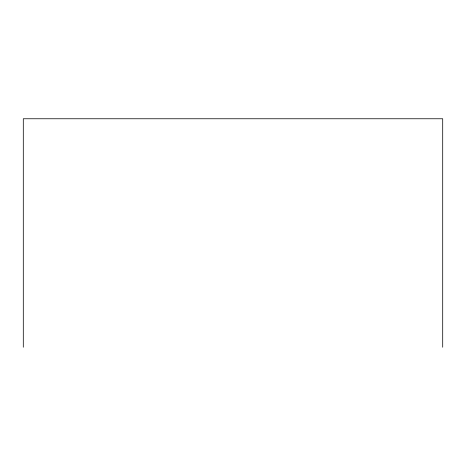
<?xml version="1.0" encoding="UTF-8"?>
<svg xmlns="http://www.w3.org/2000/svg" width="466" height="466" viewBox="0 0 466 466"><rect width="100%" height="100%" fill="white"/><g stroke="black" fill="none" stroke-linecap="round" stroke-linejoin="round"><path stroke-width="0.7" d="M442.7 347.24L442.7 118.76L23.3 118.76L23.3 347.24"/></g></svg>
